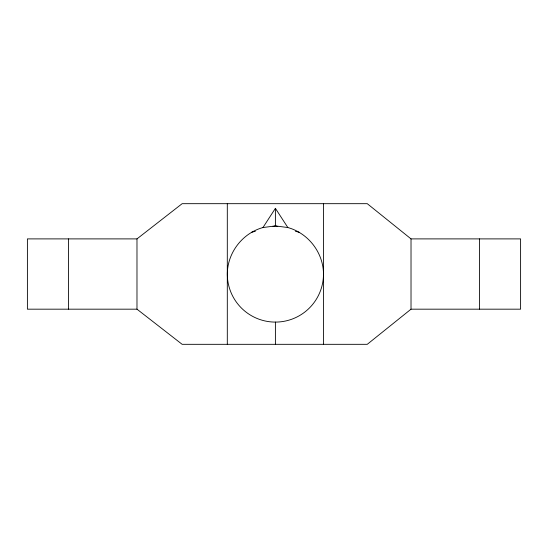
<?xml version="1.0" encoding="UTF-8"?>
<svg xmlns="http://www.w3.org/2000/svg" width="548" height="548" viewBox="0 0 548 548"><rect width="100%" height="100%" fill="white"/><g stroke="black" fill="none" stroke-linecap="round" stroke-linejoin="round"><path stroke-width="0.82" d="M275.397 322.094A48.094 48.094 0 0 1 227.304 274C227.42 252.738 242.442 233.16 262.951 227.543L275.397 208.336L287.844 227.543C308.353 233.16 323.375 252.738 323.491 274A48.094 48.094 0 0 1 275.397 322.094L275.397 344.322M411.021 309.175L367.256 344.322L182.142 344.322L136.979 309.175L27.4 309.175L27.4 238.894L136.979 238.894L182.142 203.678L367.256 203.678L411.021 238.894L520.6 238.894L520.6 309.175L411.021 309.175L411.021 238.894M251.347 232.352L255.361 231.277M272.993 226.55L275.397 225.906L287.844 227.543M262.951 227.543L275.397 225.906L277.802 226.55M295.434 231.277L299.441 232.352M479.527 238.894L479.527 309.175M323.491 203.678L323.491 344.322M275.397 208.336L275.397 225.906M227.304 203.678L227.304 344.322M136.979 238.894L136.979 309.175M68.473 238.894L68.473 309.175"/></g></svg>
